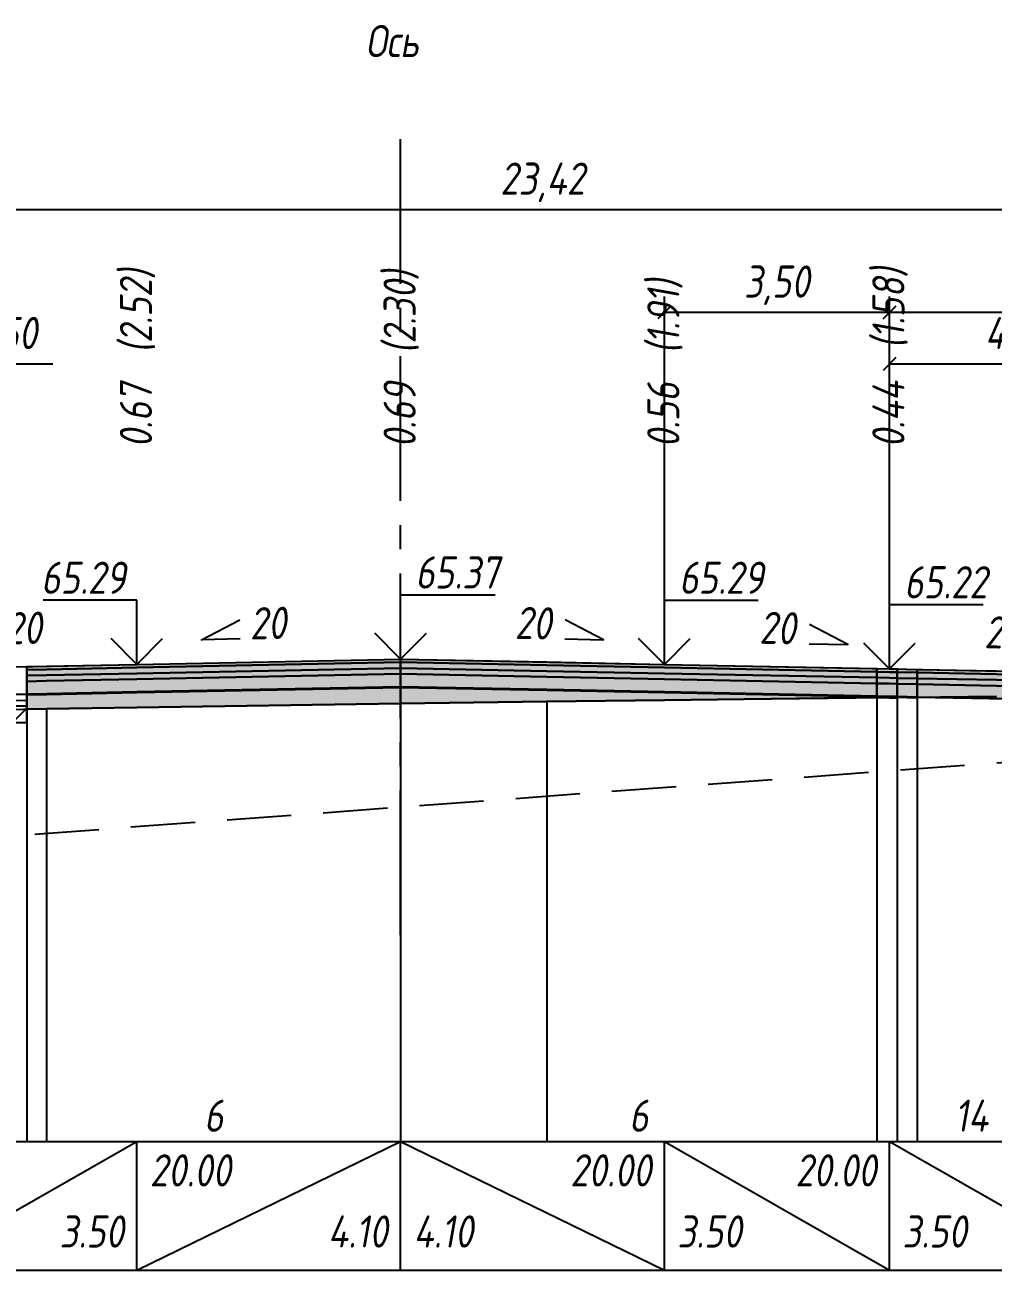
# Model space of a CAD drawing. Extents: x -717 to 1451, y -133302 to 233.
# Drawn here: x -274.9 to -199.6, y -131646.6 to -131549.8 of the extents above; entities that cross this region are included whole.
import ezdxf
from ezdxf.enums import TextEntityAlignment as Align

# ---------------------------------------------------------------- set-up
doc = ezdxf.new("R2010")
doc.units = 0
doc.linetypes.add('осевая2', pattern=[1.125, 0.75, -0.125, 0.125, -0.125])
doc.linetypes.add('штриховая', pattern=[0.75, 0.5, -0.25])
for name, color, linetype in [('Интерполированный поперечник', 2, 'Continuous'), ('Код_514', 1, 'Continuous'), ('Контур_0', 7, 'Continuous'), ('Контур_2521', 7, 'Continuous'), ('Контур_2660', 7, 'Continuous'), ('Контур_400', 7, 'Continuous'), ('Контур_508', 7, 'Continuous'), ('Контур_512', 7, 'Continuous'), ('Контур_513', 7, 'Continuous'), ('Контур_818', 7, 'Continuous'), ('Красный поперечник', 1, 'Continuous'), ('Объём_2501', 7, 'Continuous'), ('Объём_2650', 7, 'Continuous'), ('Объём_2660', 7, 'Continuous'), ('Объём_2753', 7, 'Continuous'), ('Ось', 1, 'осевая2'), ('Откосы', 7, 'Continuous'), ('Отметки покрытия', 7, 'Continuous'), ('Рабочие отметки', 7, 'Continuous'), ('Рабочие отметки доп.', 7, 'Continuous'), ('Слои выравнивания', 7, 'Continuous'), ('Таблица', 7, 'Continuous'), ('Уклоны проезжей части', 7, 'Continuous'), ('Черный поперечник', 3, 'Continuous')]:
    doc.layers.add(name, color=color, linetype=linetype)
for name, color, linetype, true_color in [('Контур_2540', 2, 'Continuous', 0xffff00), ('Контур_2570', 7, 'Continuous', 0x80ff00), ('Контур_2725', 7, 'Continuous', 0x323232), ('Контур_2760', 7, 'Continuous', 0x323232), ('Контур_2761', 7, 'Continuous', 0x323232), ('Контур_2762', 7, 'Continuous', 0x323232), ('Контур_2763', 7, 'Continuous', 0x323232), ('Контур_2764', 7, 'Continuous', 0x323232), ('Контур_2765', 7, 'Continuous', 0x323232), ('Контур_402', 7, 'Continuous', 0xff6464), ('Объём_2500', 7, 'Continuous', 0xc0c0c0), ('Объём_2520', 7, 'Continuous', 0x80ffff), ('Объём_2540', 2, 'Continuous', 0xffff00), ('Объём_2600', 7, 'Continuous', 0x808000), ('Объём_2746', 2, 'Continuous', 0xffff00)]:
    doc.layers.add(name, color=color, linetype=linetype, true_color=true_color)
doc.styles.get("Standard").update_dxf_attribs({"font": 'txt', "height": 2.5})
doc.styles.add('М', font='romand.shx', dxfattribs={"width": 0.8, "oblique": 10, "height": 2.5})
doc.dimstyles.new('ISO-25', dxfattribs={"dimtxt": 2.5, "dimasz": 2.5, "dimexe": 1.25, "dimexo": 0.625, "dimtad": 1, "dimtxsty": 'Standard', "dimcen": 2.5, "dimadec": 0, "dimazin": 0, "dimtfac": 1, "dimtmove": 0, "dimatfit": 3, "dimfxl": 1, "dimarcsym": 0})

# ---------------------------------------------------------------- blocks, each defined once
blk = doc.blocks.new('_Oblique')
at = {"color": 0, "linetype": 'ByBlock', "lineweight": -2}
blk.add_line((-0.5, -0.5), (0.5, 0.5), dxfattribs=at)
blk = doc.blocks.new('*D2795')
at = {"color": 0, "lineweight": -2, "transparency": 16777216}
for p, q in [((-207.645, -131599.267), (-207.645, -131574.882)), ((-187.645, -131599.667), (-187.645, -131574.882)), ((-207.645, -131576.132), (-187.645, -131576.132))]:
    blk.add_line(p, q, dxfattribs=at)
at = {"layer": 'Defpoints', "color": 0, "transparency": 16777216}
for p in [(-187.645, -131576.132), (-207.645, -131599.892), (-187.645, -131600.292)]:
    blk.add_point(p, dxfattribs=at)
at = {"color": 0, "lineweight": -2, "transparency": 16777216, "rotation": 180}
blk.add_blockref('_Oblique', (-207.645, -131576.132), dxfattribs=at)
at = {"color": 0, "lineweight": -2, "transparency": 16777216}
blk.add_blockref('_Oblique', (-187.645, -131576.132), dxfattribs=at)
at = {"color": 0, "transparency": 16777216, "insert": (-197.645, -131574.019), "char_height": 2.5, "width": 9.16667, "attachment_point": 5, "style": 'М'}
blk.add_mtext('4,00', dxfattribs=at)
blk = doc.blocks.new('*D2796')
at = {"color": 0, "lineweight": -2, "transparency": 16777216}
for p, q in [((-286.15, -131599.317), (-286.15, -131574.882)), ((-283.65, -131599.267), (-283.65, -131574.882)), ((-286.15, -131576.132), (-283.65, -131576.132)), ((-283.65, -131576.132), (-272.677, -131576.132))]:
    blk.add_line(p, q, dxfattribs=at)
at = {"layer": 'Defpoints', "color": 0, "transparency": 16777216}
for p in [(-283.65, -131576.132), (-286.15, -131599.942), (-283.65, -131599.892)]:
    blk.add_point(p, dxfattribs=at)
at = {"color": 0, "lineweight": -2, "transparency": 16777216, "rotation": 180}
blk.add_blockref('_Oblique', (-286.15, -131576.132), dxfattribs=at)
at = {"color": 0, "lineweight": -2, "transparency": 16777216}
blk.add_blockref('_Oblique', (-283.65, -131576.132), dxfattribs=at)
at = {"color": 0, "transparency": 16777216, "insert": (-276.439, -131574.019), "char_height": 2.5, "width": 9.16667, "attachment_point": 5, "style": 'М'}
blk.add_mtext('0,50', dxfattribs=at)
blk = doc.blocks.new('*D2797')
at = {"color": 0, "lineweight": -2, "transparency": 16777216}
for p, q in [((-225.145, -131598.917), (-225.145, -131570.882)), ((-207.645, -131599.267), (-207.645, -131570.882)), ((-207.645, -131572.132), (-225.145, -131572.132))]:
    blk.add_line(p, q, dxfattribs=at)
at = {"layer": 'Defpoints', "color": 0, "transparency": 16777216}
for p in [(-225.145, -131572.132), (-225.145, -131599.542), (-207.645, -131599.892)]:
    blk.add_point(p, dxfattribs=at)
at = {"color": 0, "lineweight": -2, "transparency": 16777216, "rotation": 180}
blk.add_blockref('_Oblique', (-225.145, -131572.132), dxfattribs=at)
at = {"color": 0, "lineweight": -2, "transparency": 16777216}
blk.add_blockref('_Oblique', (-207.645, -131572.132), dxfattribs=at)
at = {"color": 0, "transparency": 16777216, "insert": (-216.395, -131570.019), "char_height": 2.5, "width": 9.58333, "attachment_point": 5, "style": 'М'}
blk.add_mtext('3,50', dxfattribs=at)
blk = doc.blocks.new('*D2798')
at = {"color": 0, "lineweight": -2, "transparency": 16777216}
for p, q in [((-207.645, -131599.267), (-207.645, -131570.882)), ((-176.072, -131600.13), (-176.072, -131570.882)), ((-176.072, -131572.132), (-207.645, -131572.132))]:
    blk.add_line(p, q, dxfattribs=at)
at = {"layer": 'Defpoints', "color": 0, "transparency": 16777216}
for p in [(-207.645, -131572.132), (-207.645, -131599.892), (-176.072, -131600.755)]:
    blk.add_point(p, dxfattribs=at)
at = {"color": 0, "lineweight": -2, "transparency": 16777216, "rotation": 180}
blk.add_blockref('_Oblique', (-207.645, -131572.132), dxfattribs=at)
at = {"color": 0, "lineweight": -2, "transparency": 16777216}
blk.add_blockref('_Oblique', (-176.072, -131572.132), dxfattribs=at)
at = {"color": 0, "transparency": 16777216, "insert": (-196.81, -131570.019), "char_height": 2.5, "width": 9.16667, "attachment_point": 5, "style": 'М'}
blk.add_mtext('6,31', dxfattribs=at)
blk = doc.blocks.new('*D2800')
at = {"color": 0, "lineweight": -2, "transparency": 16777216}
for p, q in [((-293.15, -131599.597), (-293.15, -131562.882)), ((-176.072, -131600.13), (-176.072, -131562.882)), ((-293.15, -131564.132), (-176.072, -131564.132))]:
    blk.add_line(p, q, dxfattribs=at)
at = {"layer": 'Defpoints', "color": 0, "transparency": 16777216}
for p in [(-176.072, -131564.132), (-293.15, -131600.222), (-176.072, -131600.755)]:
    blk.add_point(p, dxfattribs=at)
at = {"color": 0, "lineweight": -2, "transparency": 16777216, "rotation": 180}
blk.add_blockref('_Oblique', (-293.15, -131564.132), dxfattribs=at)
at = {"color": 0, "lineweight": -2, "transparency": 16777216}
blk.add_blockref('_Oblique', (-176.072, -131564.132), dxfattribs=at)
at = {"color": 0, "transparency": 16777216, "insert": (-234.611, -131562.019), "char_height": 2.5, "width": 12.5, "attachment_point": 5, "style": 'М'}
blk.add_mtext('23,42', dxfattribs=at)

msp = doc.modelspace()

# ---------------------------------------------------------------- hatches: boundary and pattern name
at = {"layer": 'Объём_2600'}
h = msp.add_hatch(dxfattribs=at)
h.set_pattern_fill('ANSI31', color=6, scale=0.4)
h.set_pattern_definition([(45, (-421.661, 26.4397), (-0.898025612, 0.898025612), [])])
h.paths.add_polyline_path([(-286.259, -131603.433), (-275.015, -131602.959), (-274.706, -131602.964), (-274.706, -131603.991), (-287.117, -131604.364), (-287.019, -131604.316), (-286.317, -131604.192), (-286.317, -131603.442)])
at = {"layer": 'Слои выравнивания'}
for color, points in [(2, [(-274.706, -131599.651), (-273.178, -131599.62), (-266.15, -131599.479), (-245.647, -131599.069), (-245.647, -131599.319), (-266.15, -131599.729), (-273.178, -131599.87), (-274.706, -131599.901)]), (3, [(-274.706, -131599.901), (-273.178, -131599.87), (-266.15, -131599.729), (-245.647, -131599.319), (-245.647, -131599.769), (-266.15, -131600.179), (-273.178, -131600.32), (-274.706, -131600.351)]), (2, [(-245.647, -131599.069), (-234.271, -131599.297), (-225.145, -131599.479), (-208.618, -131599.81), (-208.618, -131600.06), (-225.145, -131599.729), (-234.271, -131599.547), (-245.647, -131599.319)]), (3, [(-245.647, -131599.319), (-234.271, -131599.547), (-225.145, -131599.729), (-208.618, -131600.06), (-208.618, -131600.51), (-225.145, -131600.179), (-234.271, -131599.997), (-245.647, -131599.769)]), (4, [(-274.706, -131600.351), (-273.178, -131600.32), (-266.15, -131600.179), (-245.647, -131599.769), (-245.647, -131600.219), (-266.15, -131600.629), (-273.178, -131600.77), (-274.706, -131600.801)]), (5, [(-274.706, -131600.801), (-273.178, -131600.77), (-266.15, -131600.629), (-245.647, -131600.219), (-245.647, -131601.219), (-266.15, -131601.629), (-273.178, -131601.77), (-274.706, -131601.801)]), (4, [(-245.647, -131599.769), (-234.271, -131599.997), (-225.145, -131600.179), (-208.618, -131600.51), (-208.618, -131600.96), (-225.145, -131600.629), (-234.271, -131600.447), (-245.647, -131600.219)]), (5, [(-245.647, -131600.219), (-234.271, -131600.447), (-225.145, -131600.629), (-208.618, -131600.96), (-208.618, -131601.96), (-225.145, -131601.629), (-234.271, -131601.447), (-245.647, -131601.219)]), (2, [(-208.618, -131599.81), (-207.645, -131599.829), (-207.047, -131599.841), (-207.047, -131600.091), (-207.645, -131600.079), (-208.618, -131600.06)]), (3, [(-208.618, -131600.06), (-207.645, -131600.079), (-207.047, -131600.091), (-207.047, -131600.541), (-207.645, -131600.529), (-208.618, -131600.51)]), (2, [(-207.047, -131599.841), (-205.476, -131599.873), (-205.476, -131600.123), (-207.047, -131600.091)]), (3, [(-207.047, -131600.091), (-205.476, -131600.123), (-205.476, -131600.573), (-207.047, -131600.541)]), (2, [(-205.476, -131599.873), (-199.317, -131599.996), (-197.054, -131600.041), (-197.054, -131600.291), (-199.317, -131600.246), (-205.476, -131600.123)]), (3, [(-205.476, -131600.123), (-199.317, -131600.246), (-197.054, -131600.291), (-197.054, -131600.741), (-199.317, -131600.696), (-205.476, -131600.573)]), (7, [(-274.706, -131601.801), (-273.178, -131601.77), (-266.15, -131601.629), (-245.647, -131601.219), (-245.647, -131601.269), (-266.15, -131601.679), (-273.178, -131601.82), (-274.706, -131601.851)]), (6, [(-274.706, -131601.851), (-273.178, -131601.82), (-266.15, -131601.679), (-245.647, -131601.269), (-245.647, -131602.528), (-266.15, -131602.826), (-273.178, -131602.928), (-274.706, -131602.964)]), (7, [(-245.647, -131601.219), (-234.271, -131601.447), (-225.145, -131601.629), (-208.618, -131601.96), (-208.618, -131602.01), (-225.145, -131601.679), (-234.271, -131601.497), (-245.647, -131601.269)]), (6, [(-245.647, -131601.269), (-234.271, -131601.497), (-225.145, -131601.679), (-208.618, -131602.01), (-208.618, -131602.06), (-225.145, -131602.255), (-234.271, -131602.363), (-245.647, -131602.528)]), (4, [(-208.618, -131600.51), (-207.645, -131600.529), (-207.047, -131600.541), (-207.047, -131600.991), (-207.645, -131600.979), (-208.618, -131600.96)]), (5, [(-208.618, -131600.96), (-207.645, -131600.979), (-207.047, -131600.991), (-207.047, -131601.991), (-207.645, -131601.979), (-208.618, -131601.96)]), (4, [(-207.047, -131600.541), (-205.476, -131600.573), (-205.476, -131601.023), (-207.047, -131600.991)]), (5, [(-207.047, -131600.991), (-205.476, -131601.023), (-205.476, -131602.023), (-207.047, -131601.991)]), (4, [(-205.476, -131600.573), (-199.317, -131600.696), (-197.054, -131600.741), (-197.054, -131601.191), (-199.317, -131601.146), (-205.476, -131601.023)]), (5, [(-205.476, -131601.023), (-199.317, -131601.146), (-197.054, -131601.191), (-197.054, -131602.191), (-199.317, -131602.146), (-205.476, -131602.023)]), (7, [(-208.618, -131601.96), (-207.645, -131601.979), (-207.047, -131601.991), (-207.047, -131602.041), (-207.645, -131602.029), (-208.618, -131602.01)]), (6, [(-208.618, -131602.01), (-207.645, -131602.029), (-207.047, -131602.041), (-207.047, -131602.091), (-207.645, -131602.079), (-208.618, -131602.06)]), (7, [(-207.047, -131601.991), (-205.476, -131602.023), (-205.476, -131602.073), (-207.047, -131602.041)])]:
    msp.add_hatch(color=color, dxfattribs=at).paths.add_polyline_path(points)

# ---------------------------------------------------------------- linework, layer by layer
at = {"layer": 'Интерполированный поперечник', "linetype": 'штриховая', "ltscale": 10, "flags": 128}
msp.add_lwpolyline([(-326.455, -131616.56), (-176.573, -131605.439)], dxfattribs=at)
at = {"layer": 'Код_514'}
for p, q in [((-283.65, -131646.56), (-266.15, -131636.56)), ((-266.15, -131646.56), (-266.15, -131636.56)), ((-266.15, -131646.56), (-245.647, -131636.56)), ((-245.647, -131646.56), (-245.647, -131636.56)), ((-245.647, -131636.56), (-225.145, -131646.56)), ((-225.145, -131646.56), (-225.145, -131636.56)), ((-225.145, -131636.56), (-207.645, -131646.56)), ((-207.645, -131646.56), (-207.645, -131636.56)), ((-207.645, -131636.56), (-190.145, -131646.56))]:
    msp.add_line(p, q, dxfattribs=at)
at = {"layer": 'Контур_0', "flags": 128}
for points in [[(-283.65, -131601.979), (-286.15, -131602.029), (-286.15, -131599.879), (-274.706, -131599.651), (-274.706, -131601.801), (-283.65, -131601.979), (-283.65, -131601.979)], [(-287.65, -131602.059), (-274.706, -131601.801), (-274.706, -131602.701), (-288.568, -131602.978), (-287.65, -131602.059), (-287.65, -131602.059)]]:
    msp.add_lwpolyline(points, dxfattribs=at)
at = {"layer": 'Контур_2521', "color": 250, "flags": 128}
msp.add_lwpolyline([(-288.109, -131602.519), (-274.706, -131602.251)], dxfattribs=at)
at = {"layer": 'Контур_2540', "flags": 128}
msp.add_lwpolyline([(-288.568, -131602.978), (-274.706, -131602.701), (-274.706, -131603.991), (-300.037, -131604.751), (-297.65, -131603.159), (-288.568, -131602.978), (-288.568, -131602.978)], dxfattribs=at)
at = {"layer": 'Контур_2570', "flags": 128}
msp.add_lwpolyline([(-341.661, -131616.914), (-331.353, -131616.718), (-326.455, -131617.31), (-322.952, -131616.514), (-304.498, -131612.583), (-304.498, -131612.583), (-288.647, -131605.108), (-287.019, -131604.316), (-286.317, -131604.192), (-286.317, -131603.442), (-286.259, -131603.433), (-275.015, -131602.959), (-274.706, -131602.964), (-273.178, -131602.928), (-245.647, -131602.528), (-234.271, -131602.363), (-199.317, -131601.95)], dxfattribs=at)
at = {"layer": 'Контур_2660', "flags": 128}
msp.add_lwpolyline([(-300.037, -131604.751), (-274.706, -131603.991)], dxfattribs=at)
at = {"layer": 'Контур_2725', "flags": 128}
msp.add_lwpolyline([(-274.706, -131602.964), (-273.178, -131602.928), (-266.15, -131602.826), (-245.647, -131602.528), (-234.271, -131602.363), (-225.145, -131602.255), (-208.618, -131602.06), (-207.645, -131602.079), (-207.047, -131602.091), (-207.047, -131602.041), (-205.476, -131602.073), (-205.476, -131602.023), (-199.317, -131602.146), (-197.054, -131602.191)], dxfattribs=at)
at = {"layer": 'Контур_2760', "flags": 128}
msp.add_lwpolyline([(-274.706, -131599.651), (-273.178, -131599.62), (-266.15, -131599.479), (-245.647, -131599.069), (-234.271, -131599.297), (-225.145, -131599.479), (-208.618, -131599.81), (-207.645, -131599.829), (-207.047, -131599.841), (-205.476, -131599.873), (-199.317, -131599.996), (-197.054, -131600.041)], dxfattribs=at)
at = {"layer": 'Контур_2761', "flags": 128}
msp.add_lwpolyline([(-274.706, -131599.901), (-273.178, -131599.87), (-266.15, -131599.729), (-245.647, -131599.319), (-234.271, -131599.547), (-225.145, -131599.729), (-208.618, -131600.06), (-207.645, -131600.079), (-207.047, -131600.091), (-205.476, -131600.123), (-199.317, -131600.246), (-197.054, -131600.291)], dxfattribs=at)
at = {"layer": 'Контур_2762', "flags": 128}
msp.add_lwpolyline([(-274.706, -131600.351), (-273.178, -131600.32), (-266.15, -131600.179), (-245.647, -131599.769), (-234.271, -131599.997), (-225.145, -131600.179), (-208.618, -131600.51), (-207.645, -131600.529), (-207.047, -131600.541), (-205.476, -131600.573), (-199.317, -131600.696), (-197.054, -131600.741)], dxfattribs=at)
at = {"layer": 'Контур_2763', "flags": 128}
msp.add_lwpolyline([(-274.706, -131600.801), (-273.178, -131600.77), (-266.15, -131600.629), (-245.647, -131600.219), (-234.271, -131600.447), (-225.145, -131600.629), (-208.618, -131600.96), (-207.645, -131600.979), (-207.047, -131600.991), (-205.476, -131601.023), (-199.317, -131601.146), (-197.054, -131601.191)], dxfattribs=at)
at = {"layer": 'Контур_2764', "flags": 128}
msp.add_lwpolyline([(-274.706, -131601.801), (-273.178, -131601.77), (-266.15, -131601.629), (-245.647, -131601.219), (-234.271, -131601.447), (-225.145, -131601.629), (-208.618, -131601.96), (-207.645, -131601.979), (-207.047, -131601.991), (-205.476, -131602.023)], dxfattribs=at)
at = {"layer": 'Контур_2765', "flags": 128}
msp.add_lwpolyline([(-274.706, -131601.851), (-273.178, -131601.82), (-266.15, -131601.679), (-245.647, -131601.269), (-234.271, -131601.497), (-225.145, -131601.679), (-208.618, -131602.01), (-207.645, -131602.029), (-207.047, -131602.041)], dxfattribs=at)
at = {"layer": 'Контур_400', "flags": 128}
for points in [[(-286.15, -131599.879), (-283.65, -131599.829), (-283.65, -131599.829), (-283.65, -131599.829), (-283.65, -131599.829), (-283.65, -131599.829), (-283.65, -131599.829), (-266.15, -131599.479), (-245.647, -131599.069)], [(-245.647, -131599.069), (-225.145, -131599.479), (-207.645, -131599.829), (-207.645, -131599.829), (-207.645, -131599.829), (-207.645, -131599.829), (-190.145, -131600.179), (-190.145, -131600.179), (-187.645, -131600.229)]]:
    msp.add_lwpolyline(points, dxfattribs=at)
at = {"layer": 'Контур_402', "flags": 128}
msp.add_lwpolyline([(-300.037, -131604.751), (-274.706, -131603.991), (-274.706, -131602.964), (-273.178, -131602.928), (-245.647, -131602.528), (-234.271, -131602.363), (-208.618, -131602.06), (-207.047, -131602.091), (-207.047, -131602.041), (-205.476, -131602.073), (-205.476, -131602.023), (-197.054, -131602.191), (-197.054, -131604.577), (-168.982, -131605.419)], dxfattribs=at)
at = {"layer": 'Контур_508', "flags": 128}
msp.add_lwpolyline([(-316.661, -131615.834), (-300.037, -131604.751), (-274.706, -131603.991), (-274.706, -131602.964), (-273.178, -131602.928), (-245.647, -131602.528), (-234.271, -131602.363), (-208.618, -131602.06), (-207.047, -131602.091), (-207.047, -131602.041), (-205.476, -131602.073), (-205.476, -131602.023), (-197.054, -131602.191), (-197.054, -131604.577), (-168.982, -131605.419), (-158.233, -131612.585), (-156.233, -131612.585), (-146.138, -131605.856)], dxfattribs=at)
at = {"layer": 'Контур_512', "flags": 128}
msp.add_lwpolyline([(-316.661, -131615.834), (-300.037, -131604.751), (-274.706, -131603.991)], dxfattribs=at)
at = {"layer": 'Контур_513', "flags": 128}
msp.add_lwpolyline([(-316.661, -131615.834), (-300.037, -131604.751), (-274.706, -131603.991), (-274.706, -131602.964), (-273.178, -131602.928), (-245.647, -131602.528), (-234.271, -131602.363), (-208.618, -131602.06), (-207.047, -131602.091), (-207.047, -131602.041), (-205.476, -131602.073), (-205.476, -131602.023), (-197.054, -131602.191), (-197.054, -131604.577), (-168.982, -131605.419), (-158.233, -131612.585), (-156.233, -131612.585), (-146.138, -131605.856)], dxfattribs=at)
at = {"layer": 'Контур_818', "flags": 128}
msp.add_lwpolyline([(-316.661, -131615.174), (-304.498, -131612.583), (-304.498, -131612.583), (-288.647, -131605.108), (-287.019, -131604.316), (-286.317, -131604.192), (-286.317, -131603.442), (-286.259, -131603.433), (-275.015, -131602.959), (-274.706, -131602.964), (-273.178, -131602.928), (-245.647, -131602.528), (-234.271, -131602.363), (-199.317, -131601.95)], dxfattribs=at)
at = {"layer": 'Красный поперечник'}
for p, q in [((-283.65, -131599.829), (-266.15, -131599.479)), ((-266.15, -131599.479), (-245.647, -131599.069)), ((-245.647, -131599.069), (-225.145, -131599.479)), ((-225.145, -131599.479), (-207.645, -131599.829)), ((-207.645, -131599.829), (-190.145, -131600.179)), ((-274.706, -131603.991), (-274.706, -131636.56))]:
    msp.add_line(p, q, dxfattribs=at)
at = {"layer": 'Объём_2500', "flags": 128}
msp.add_lwpolyline([(-283.65, -131601.979), (-286.15, -131602.029), (-286.15, -131599.879), (-274.706, -131599.651), (-274.706, -131601.801), (-283.65, -131601.979), (-283.65, -131601.979)], dxfattribs=at)
at = {"layer": 'Объём_2501', "flags": 128}
for points in [[(-286.15, -131599.879), (-283.65, -131599.829), (-283.65, -131599.829), (-283.65, -131599.829), (-283.65, -131599.829), (-283.65, -131599.829), (-283.65, -131599.829), (-266.15, -131599.479), (-245.647, -131599.069)], [(-245.647, -131599.069), (-225.145, -131599.479), (-207.645, -131599.829), (-207.645, -131599.829), (-207.645, -131599.829), (-207.645, -131599.829), (-190.145, -131600.179), (-190.145, -131600.179), (-187.645, -131600.229)], [(-207.645, -131599.829), (-190.145, -131600.179), (-190.145, -131600.179), (-187.645, -131600.229)]]:
    msp.add_lwpolyline(points, dxfattribs=at)
at = {"layer": 'Объём_2520', "color": 250, "flags": 128}
msp.add_lwpolyline([(-287.65, -131602.059), (-274.706, -131601.801), (-274.706, -131602.701), (-288.568, -131602.978), (-287.65, -131602.059), (-287.65, -131602.059)], dxfattribs=at)
at = {"layer": 'Объём_2540', "flags": 128}
msp.add_lwpolyline([(-288.568, -131602.978), (-274.706, -131602.701), (-274.706, -131603.991), (-300.037, -131604.751), (-297.65, -131603.159), (-288.568, -131602.978), (-288.568, -131602.978)], dxfattribs=at)
at = {"layer": 'Объём_2650', "color": 6, "flags": 128}
msp.add_lwpolyline([(-286.259, -131603.433), (-275.015, -131602.959), (-274.706, -131602.964), (-274.706, -131603.991), (-287.117, -131604.364), (-287.019, -131604.316), (-286.317, -131604.192), (-286.317, -131603.442), (-286.259, -131603.433), (-286.259, -131603.433)], dxfattribs=at)
at = {"layer": 'Объём_2660', "flags": 128}
msp.add_lwpolyline([(-300.037, -131604.751), (-274.706, -131603.991)], dxfattribs=at)
at = {"layer": 'Объём_2746', "flags": 128}
msp.add_lwpolyline([(-286.259, -131603.433), (-275.015, -131602.959), (-274.706, -131602.964), (-274.706, -131603.991), (-287.117, -131604.364), (-287.019, -131604.316), (-286.317, -131604.192), (-286.317, -131603.442), (-286.259, -131603.433), (-286.259, -131603.433)], dxfattribs=at)
at = {"layer": 'Объём_2753', "flags": 128}
msp.add_lwpolyline([(-274.706, -131599.651), (-274.706, -131599.651)], dxfattribs=at)
at = {"layer": 'Ось', "ltscale": 15}
msp.add_line((-245.647, -131620.531), (-245.647, -131558.04), dxfattribs=at)
at = {"layer": 'Откосы', "color": 1, "flags": 128}
for points in [[(-258.124, -131597.508), (-261.124, -131597.568), (-258.154, -131596.008)], [(-232.883, -131597.508), (-229.883, -131597.568), (-232.853, -131596.008)], [(-213.881, -131597.888), (-210.882, -131597.948), (-213.851, -131596.388)]]:
    msp.add_lwpolyline(points, dxfattribs=at)
at = {"layer": 'Отметки покрытия', "color": 1}
for p, q in [((-266.15, -131594.479), (-273.45, -131594.479)), ((-266.15, -131599.479), (-266.15, -131594.479)), ((-245.647, -131599.069), (-245.647, -131594.069)), ((-245.647, -131594.069), (-238.297, -131594.069)), ((-225.145, -131599.479), (-225.145, -131594.479)), ((-225.145, -131594.479), (-217.845, -131594.479)), ((-207.645, -131599.829), (-207.645, -131594.829)), ((-207.645, -131594.829), (-200.345, -131594.829)), ((-266.15, -131599.479), (-268.15, -131597.479)), ((-266.15, -131599.479), (-264.15, -131597.479)), ((-245.647, -131599.069), (-247.647, -131597.069)), ((-245.647, -131599.069), (-243.647, -131597.069)), ((-225.145, -131599.479), (-227.145, -131597.479)), ((-225.145, -131599.479), (-223.145, -131597.479)), ((-207.645, -131599.829), (-209.645, -131597.829)), ((-207.645, -131599.829), (-205.645, -131597.829))]:
    msp.add_line(p, q, dxfattribs=at)
at = {"layer": 'Слои выравнивания'}
for p, q in [((-245.647, -131599.069), (-245.647, -131636.56)), ((-274.706, -131599.651), (-274.706, -131636.56)), ((-208.618, -131599.81), (-208.618, -131636.56)), ((-207.047, -131599.841), (-207.047, -131636.56)), ((-207.047, -131599.841), (-207.047, -131636.56)), ((-205.476, -131599.873), (-205.476, -131636.56)), ((-205.476, -131599.873), (-205.476, -131636.56))]:
    msp.add_line(p, q, dxfattribs=at)
at = {"layer": 'Слои выравнивания', "color": 2, "flags": 128}
for points in [[(-274.706, -131599.651), (-273.178, -131599.62), (-266.15, -131599.479), (-245.647, -131599.069), (-245.647, -131599.319), (-266.15, -131599.729), (-273.178, -131599.87), (-274.706, -131599.901)], [(-245.647, -131599.069), (-234.271, -131599.297), (-225.145, -131599.479), (-208.618, -131599.81), (-208.618, -131600.06), (-225.145, -131599.729), (-234.271, -131599.547), (-245.647, -131599.319)], [(-208.618, -131599.81), (-207.645, -131599.829), (-207.047, -131599.841), (-207.047, -131600.091), (-207.645, -131600.079), (-208.618, -131600.06)], [(-207.047, -131599.841), (-207.047, -131600.091)], [(-207.047, -131599.841), (-205.476, -131599.873), (-205.476, -131600.123), (-207.047, -131600.091)], [(-205.476, -131599.873), (-205.476, -131600.123)], [(-205.476, -131599.873), (-199.317, -131599.996), (-197.054, -131600.041), (-197.054, -131600.291), (-199.317, -131600.246), (-205.476, -131600.123)]]:
    msp.add_lwpolyline(points, close=True, dxfattribs=at)
at = {"layer": 'Слои выравнивания', "color": 3, "flags": 128}
for points in [[(-274.706, -131599.901), (-273.178, -131599.87), (-266.15, -131599.729), (-245.647, -131599.319), (-245.647, -131599.769), (-266.15, -131600.179), (-273.178, -131600.32), (-274.706, -131600.351)], [(-245.647, -131599.319), (-234.271, -131599.547), (-225.145, -131599.729), (-208.618, -131600.06), (-208.618, -131600.51), (-225.145, -131600.179), (-234.271, -131599.997), (-245.647, -131599.769)], [(-208.618, -131600.06), (-207.645, -131600.079), (-207.047, -131600.091), (-207.047, -131600.541), (-207.645, -131600.529), (-208.618, -131600.51)], [(-207.047, -131600.091), (-207.047, -131600.541)], [(-207.047, -131600.091), (-205.476, -131600.123), (-205.476, -131600.573), (-207.047, -131600.541)], [(-205.476, -131600.123), (-205.476, -131600.573)], [(-205.476, -131600.123), (-199.317, -131600.246), (-197.054, -131600.291), (-197.054, -131600.741), (-199.317, -131600.696), (-205.476, -131600.573)]]:
    msp.add_lwpolyline(points, close=True, dxfattribs=at)
at = {"layer": 'Слои выравнивания', "color": 4, "flags": 128}
for points in [[(-274.706, -131600.351), (-273.178, -131600.32), (-266.15, -131600.179), (-245.647, -131599.769), (-245.647, -131600.219), (-266.15, -131600.629), (-273.178, -131600.77), (-274.706, -131600.801)], [(-245.647, -131599.769), (-234.271, -131599.997), (-225.145, -131600.179), (-208.618, -131600.51), (-208.618, -131600.96), (-225.145, -131600.629), (-234.271, -131600.447), (-245.647, -131600.219)], [(-208.618, -131600.51), (-207.645, -131600.529), (-207.047, -131600.541), (-207.047, -131600.991), (-207.645, -131600.979), (-208.618, -131600.96)], [(-207.047, -131600.541), (-207.047, -131600.991)], [(-207.047, -131600.541), (-205.476, -131600.573), (-205.476, -131601.023), (-207.047, -131600.991)], [(-205.476, -131600.573), (-205.476, -131601.023)], [(-205.476, -131600.573), (-199.317, -131600.696), (-197.054, -131600.741), (-197.054, -131601.191), (-199.317, -131601.146), (-205.476, -131601.023)]]:
    msp.add_lwpolyline(points, close=True, dxfattribs=at)
at = {"layer": 'Слои выравнивания', "color": 5, "flags": 128}
for points in [[(-274.706, -131600.801), (-273.178, -131600.77), (-266.15, -131600.629), (-245.647, -131600.219), (-245.647, -131601.219), (-266.15, -131601.629), (-273.178, -131601.77), (-274.706, -131601.801)], [(-245.647, -131600.219), (-234.271, -131600.447), (-225.145, -131600.629), (-208.618, -131600.96), (-208.618, -131601.96), (-225.145, -131601.629), (-234.271, -131601.447), (-245.647, -131601.219)], [(-208.618, -131600.96), (-207.645, -131600.979), (-207.047, -131600.991), (-207.047, -131601.991), (-207.645, -131601.979), (-208.618, -131601.96)], [(-207.047, -131600.991), (-207.047, -131601.991)], [(-207.047, -131600.991), (-205.476, -131601.023), (-205.476, -131602.023), (-207.047, -131601.991)], [(-205.476, -131601.023), (-205.476, -131602.023)], [(-205.476, -131601.023), (-199.317, -131601.146), (-197.054, -131601.191), (-197.054, -131602.191), (-199.317, -131602.146), (-205.476, -131602.023)]]:
    msp.add_lwpolyline(points, close=True, dxfattribs=at)
at = {"layer": 'Слои выравнивания', "color": 7, "flags": 128}
for points in [[(-274.706, -131601.801), (-273.178, -131601.77), (-266.15, -131601.629), (-245.647, -131601.219), (-245.647, -131601.269), (-266.15, -131601.679), (-273.178, -131601.82), (-274.706, -131601.851)], [(-245.647, -131601.219), (-234.271, -131601.447), (-225.145, -131601.629), (-208.618, -131601.96), (-208.618, -131602.01), (-225.145, -131601.679), (-234.271, -131601.497), (-245.647, -131601.269)], [(-208.618, -131601.96), (-207.645, -131601.979), (-207.047, -131601.991), (-207.047, -131602.041), (-207.645, -131602.029), (-208.618, -131602.01)], [(-207.047, -131601.991), (-207.047, -131602.041)], [(-207.047, -131601.991), (-205.476, -131602.023), (-205.476, -131602.073), (-207.047, -131602.041)]]:
    msp.add_lwpolyline(points, close=True, dxfattribs=at)
at = {"layer": 'Слои выравнивания', "color": 6, "flags": 128}
for points in [[(-274.706, -131601.851), (-273.178, -131601.82), (-266.15, -131601.679), (-245.647, -131601.269), (-245.647, -131602.528), (-266.15, -131602.826), (-273.178, -131602.928), (-274.706, -131602.964)], [(-245.647, -131601.269), (-234.271, -131601.497), (-225.145, -131601.679), (-208.618, -131602.01), (-208.618, -131602.06), (-225.145, -131602.255), (-234.271, -131602.363), (-245.647, -131602.528)], [(-208.618, -131602.01), (-207.645, -131602.029), (-207.047, -131602.041), (-207.047, -131602.091), (-207.645, -131602.079), (-208.618, -131602.06)]]:
    msp.add_lwpolyline(points, close=True, dxfattribs=at)
at = {"layer": 'Таблица'}
for p, q in [((-341.661, -131636.56), (-121.138, -131636.56)), ((-341.661, -131646.56), (-121.138, -131646.56))]:
    msp.add_line(p, q, dxfattribs=at)
at = {"layer": 'Черный поперечник', "color": 7}
for p, q in [((-234.271, -131602.363), (-234.271, -131636.56)), ((-274.706, -131602.964), (-274.706, -131636.56)), ((-273.178, -131602.928), (-273.178, -131636.56)), ((-245.647, -131602.528), (-245.647, -131636.56))]:
    msp.add_line(p, q, dxfattribs=at)
at = {"layer": 'Черный поперечник', "flags": 128}
msp.add_lwpolyline([(-341.661, -131616.164), (-331.353, -131615.968), (-326.455, -131616.56), (-322.952, -131615.764), (-304.498, -131611.833), (-288.647, -131604.358), (-287.019, -131603.566), (-286.317, -131603.442), (-286.259, -131603.433), (-275.015, -131602.959), (-274.706, -131602.964), (-273.178, -131602.928), (-245.647, -131602.528), (-234.271, -131602.363), (-199.317, -131601.95)], dxfattribs=at)

# ---------------------------------------------------------------- texts
at = {"layer": 'Код_514', "style": 'М', "oblique": 10, "width": 0.8}
msp.add_text('20.00', height=2.5, dxfattribs=at).set_placement((-265.15, -131637.56), align=Align.TOP_LEFT)
for p in [(-226.145, -131637.56), (-208.645, -131637.56)]:
    msp.add_text('20.00', height=2.5, dxfattribs=at).set_placement(p, align=Align.TOP_RIGHT)
for s, p in [('3.50', (-267.15, -131645.56)), ('4.10', (-246.647, -131645.56))]:
    msp.add_text(s, height=2.5, dxfattribs=at).set_placement(p, align=Align.BOTTOM_RIGHT)
for s, p in [('4.10', (-244.647, -131645.56)), ('3.50', (-224.145, -131645.56)), ('3.50', (-206.645, -131645.56))]:
    msp.add_text(s, height=2.5, dxfattribs=at).set_placement(p, align=Align.BOTTOM_LEFT)
at = {"layer": 'Ось', "ltscale": 15, "style": 'М', "oblique": 10, "width": 0.8}
msp.add_text('Ось ', height=2.5, dxfattribs=at).set_placement((-245.647, -131553.04), align=Align.BOTTOM_CENTER)
at = {"layer": 'Отметки покрытия', "color": 1, "style": 'М', "oblique": 10, "width": 0.8}
msp.add_text('65.29', height=2.5, dxfattribs=at).set_placement((-267.009, -131594.748), align=Align.BOTTOM_RIGHT)
for s, p in [('65.37', (-244.506, -131594.338)), ('65.29', (-224.004, -131594.748)), ('65.22', (-206.504, -131595.098))]:
    msp.add_text(s, height=2.5, dxfattribs=at).set_placement(p, align=Align.BOTTOM_LEFT)
at = {"layer": 'Рабочие отметки', "color": 1, "style": 'М', "oblique": 10, "width": 0.8}
for s, p in [('0.67', (-266.228, -131582.629)), ('0.69', (-245.725, -131582.629)), ('0.56', (-225.223, -131582.629)), ('0.44', (-207.723, -131582.629))]:
    msp.add_text(s, height=2.5, rotation=90, dxfattribs=at).set_placement(p, align=Align.MIDDLE_LEFT)
at = {"layer": 'Рабочие отметки доп.', "color": 1, "style": 'М', "oblique": 10, "width": 0.8}
for s, p in [('(1.58)', (-207.723, -131574.929)), ('(2.52)', (-266.228, -131575.279)), ('(2.30)', (-245.725, -131575.329)), ('(1.91)', (-225.223, -131575.329))]:
    msp.add_text(s, height=2.5, rotation=90, dxfattribs=at).set_placement(p, align=Align.MIDDLE_LEFT)
at = {"layer": 'Слои выравнивания', "style": 'М', "oblique": 10, "width": 0.8}
for s, p in [('6', (-260.177, -131636.56)), ('6', (-227.133, -131636.56)), ('14', (-201.265, -131636.56))]:
    msp.add_text(s, height=2.5, dxfattribs=at).set_placement(p, align=Align.BOTTOM_CENTER)
at = {"layer": 'Уклоны проезжей части', "color": 1, "style": 'М', "oblique": 10, "width": 0.8}
for rotation, p in [(1.14576, (-274.92, -131598.655)), (1.14576, (-255.919, -131598.275)), (358.85423, (-235.376, -131598.275)), (358.85423, (-216.375, -131598.655)), (358.85423, (-198.875, -131599.005))]:
    msp.add_text('20', height=2.5, rotation=rotation, dxfattribs=at).set_placement(p, align=Align.BOTTOM_CENTER)

# ---------------------------------------------------------------- dimensions: what is measured, and where the dimension line sits
at = {"color": 5}
for base, p1, p2, picture, middle in [((-176.072, -131564.132), (-293.15, -131600.222), (-176.072, -131600.755), '*D2800', (-234.611, -131562.019)), ((-187.645, -131576.132), (-207.645, -131599.892), (-187.645, -131600.292), '*D2795', (-197.645, -131574.019))]:
    dim = msp.add_linear_dim(base=base, p1=p1, p2=p2, angle=180, dimstyle='ISO-25', override={"dimasz": 1, "dimlfac": 0.2, "dimzin": 0, "dimtxsty": 'М', "dimblk1": 'Oblique', "dimblk2": 'Oblique', "dimsah": 1}, dxfattribs=at)
    dim.commit()
    dim.dimension.update_dxf_attribs({"geometry": picture, "text_midpoint": middle})
dim = msp.add_linear_dim(base=(-225.145, -131572.132), p1=(-207.645, -131599.892), p2=(-225.145, -131599.542), dimstyle='ISO-25', override={"dimasz": 1, "dimlfac": 0.2, "dimzin": 0, "dimtxsty": 'М', "dimblk1": 'Oblique', "dimblk2": 'Oblique', "dimsah": 1}, dxfattribs=at)
dim.commit()
dim.dimension.update_dxf_attribs({"geometry": '*D2797', "text_midpoint": (-216.395, -131570.019)})
dim = msp.add_linear_dim(base=(-207.645, -131572.132), p1=(-176.072, -131600.755), p2=(-207.645, -131599.892), dimstyle='ISO-25', override={"dimasz": 1, "dimlfac": 0.2, "dimzin": 0, "dimtxsty": 'М', "dimblk1": 'Oblique', "dimblk2": 'Oblique', "dimsah": 1}, dxfattribs=at)
dim.commit()
dim.dimension.update_dxf_attribs({"geometry": '*D2798', "text_midpoint": (-196.81, -131572.132), "dimtype": 160})
dim = msp.add_linear_dim(base=(-283.65, -131576.132), p1=(-286.15, -131599.942), p2=(-283.65, -131599.892), angle=180, dimstyle='ISO-25', override={"dimasz": 1, "dimlfac": 0.2, "dimzin": 0, "dimtxsty": 'М', "dimblk1": 'Oblique', "dimblk2": 'Oblique', "dimsah": 1}, dxfattribs=at)
dim.commit()
dim.dimension.update_dxf_attribs({"geometry": '*D2796', "text_midpoint": (-276.439, -131576.132), "dimtype": 160})

doc.saveas('drawing.dxf')
